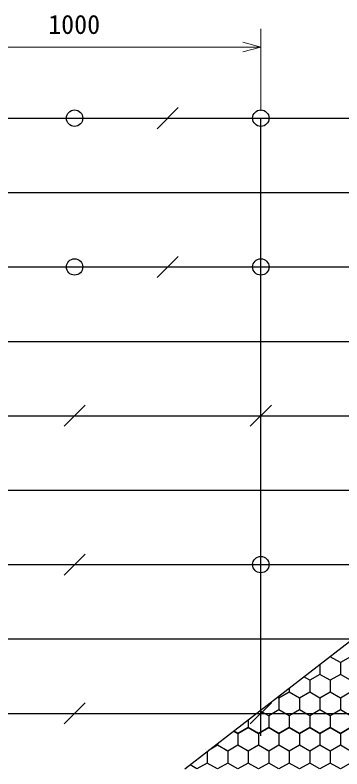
# Model space of a CAD drawing. Units: millimetres, scale not verified. Extents: x 200 to 8200, y 200 to 5838.
# Drawn here: x 5621 to 6499, y 1926 to 3953 of the extents above; entities that cross this region are included whole.
import ezdxf
from ezdxf.enums import TextEntityAlignment as Align

# ---------------------------------------------------------------- set-up
doc = ezdxf.new("R2010")
doc.units = ezdxf.units.MM
doc.header["$LTSCALE"] = 20
doc.layers.add('C-STR', color=7, linetype='Continuous', lineweight=25)
doc.layers.add('C-STR-DIM', color=1, linetype='Continuous', lineweight=13)
doc.styles.add('ＭＳ ゴシック', font='')
doc.styles.get('ＭＳ ゴシック').set_extended_font_data('MS Gothic')

msp = doc.modelspace()

# ---------------------------------------------------------------- linework, layer by layer
at = {"layer": 'C-STR'}
for p, q in [((6002.54, 3647.15), (6059.11, 3703.72)), ((6280.82, 2015.44), (6280.82, 3675.44)), ((6002.54, 3247.15), (6059.11, 3303.72)), ((5752.54, 2847.15), (5809.11, 2903.72)), ((6252.54, 2847.15), (6309.11, 2903.72)), ((5752.54, 2447.15), (5809.11, 2503.72)), ((5752.54, 2047.15), (5809.11, 2103.72)), ((6252.54, 2047.15), (6309.11, 2103.72))]:
    msp.add_line(p, q, dxfattribs=at)
at = {"layer": 'C-STR', "color": 3}
for p, q in [((5280.82, 3675.44), (7343.82, 3675.44)), ((5280.82, 3475.44), (7343.82, 3475.44)), ((5280.82, 3275.44), (7343.82, 3275.44)), ((5280.82, 3075.44), (7343.82, 3075.44)), ((5280.82, 2875.44), (7343.82, 2875.44)), ((5280.82, 2675.44), (7343.82, 2675.44)), ((5280.82, 2475.44), (7343.82, 2475.44)), ((5280.82, 2275.44), (7343.82, 2275.44)), ((5280.82, 2075.44), (7343.82, 2075.44))]:
    msp.add_line(p, q, dxfattribs=at)
at = {"layer": 'C-STR', "color": 1}
for p, q in [((6076.9, 1926.1), (6678.71, 2392.6)), ((6466.99, 2227.77), (6463.39, 2225.69)), ((6466.99, 2228.48), (6466.99, 2227.77)), ((6494.49, 2211.89), (6466.99, 2227.77)), ((6521.99, 2227.77), (6494.49, 2211.89)), ((6494.49, 2211.89), (6494.49, 2180.13)), ((6439.49, 2207.16), (6439.49, 2180.13)), ((6411.99, 2164.26), (6396.02, 2173.47)), ((6439.49, 2180.13), (6411.99, 2164.26)), ((6466.99, 2164.26), (6439.49, 2180.13)), ((6494.49, 2180.13), (6466.99, 2164.26)), ((6521.99, 2164.26), (6494.49, 2180.13)), ((6411.99, 2164.26), (6411.99, 2132.5)), ((6466.99, 2164.26), (6466.99, 2132.5)), ((6356.99, 2132.5), (6329.49, 2116.63)), ((6356.99, 2143.21), (6356.99, 2132.5)), ((6384.49, 2116.63), (6356.99, 2132.5)), ((6411.99, 2132.5), (6384.49, 2116.63)), ((6439.49, 2116.63), (6411.99, 2132.5)), ((6466.99, 2132.5), (6439.49, 2116.63)), ((6494.49, 2116.63), (6466.99, 2132.5)), ((6521.99, 2132.5), (6494.49, 2116.63)), ((6329.49, 2116.63), (6325.59, 2118.88)), ((6329.49, 2116.63), (6329.49, 2084.87)), ((6384.49, 2116.63), (6384.49, 2084.87)), ((6439.49, 2116.63), (6439.49, 2084.87)), ((6494.49, 2116.63), (6494.49, 2084.87)), ((6301.99, 2068.99), (6278.63, 2082.48)), ((6329.49, 2084.87), (6301.99, 2068.99)), ((6301.99, 2068.99), (6301.99, 2037.24)), ((6356.99, 2068.99), (6329.49, 2084.87)), ((6384.49, 2084.87), (6356.99, 2068.99)), ((6356.99, 2068.99), (6356.99, 2037.24)), ((6411.99, 2068.99), (6384.49, 2084.87)), ((6439.49, 2084.87), (6411.99, 2068.99)), ((6411.99, 2068.99), (6411.99, 2037.24)), ((6466.99, 2068.99), (6439.49, 2084.87)), ((6494.49, 2084.87), (6466.99, 2068.99)), ((6466.99, 2068.99), (6466.99, 2037.24)), ((6521.99, 2068.99), (6494.49, 2084.87)), ((6246.99, 2057.95), (6246.99, 2037.24)), ((6208.2, 2027.88), (6219.49, 2021.36)), ((6219.49, 2021.36), (6208.2, 2027.88)), ((6208.2, 2027.88), (6219.49, 2021.36)), ((6219.49, 2021.36), (6246.99, 2037.24)), ((6219.49, 2021.36), (6246.99, 2037.24)), ((6219.49, 2021.36), (6246.99, 2037.24)), ((6246.99, 2037.24), (6219.49, 2021.36)), ((6246.99, 2037.24), (6274.49, 2021.36)), ((6246.99, 2037.24), (6274.49, 2021.36)), ((6246.99, 2037.24), (6274.49, 2021.36)), ((6274.49, 2021.36), (6246.99, 2037.24)), ((6274.49, 2021.36), (6301.99, 2037.24)), ((6274.49, 2021.36), (6301.99, 2037.24)), ((6301.99, 2037.24), (6274.49, 2021.36)), ((6301.99, 2037.24), (6329.49, 2021.36)), ((6301.99, 2037.24), (6329.49, 2021.36)), ((6329.49, 2021.36), (6301.99, 2037.24)), ((6329.49, 2021.36), (6356.99, 2037.24)), ((6356.99, 2037.24), (6329.49, 2021.36)), ((6356.99, 2037.24), (6384.49, 2021.36)), ((6384.49, 2021.36), (6356.99, 2037.24)), ((6384.49, 2021.36), (6411.99, 2037.24)), ((6411.99, 2037.24), (6384.49, 2021.36)), ((6411.99, 2037.24), (6439.49, 2021.36)), ((6439.49, 2021.36), (6411.99, 2037.24)), ((6439.49, 2021.36), (6466.99, 2037.24)), ((6466.99, 2037.24), (6439.49, 2021.36)), ((6466.99, 2037.24), (6494.49, 2021.36)), ((6494.49, 2021.36), (6466.99, 2037.24)), ((6494.49, 2021.36), (6521.99, 2037.24)), ((6521.99, 2037.24), (6494.49, 2021.36)), ((6219.49, 2021.36), (6215.59, 2023.61)), ((6219.49, 2021.36), (6215.59, 2023.61)), ((6219.49, 2021.36), (6219.49, 1989.61)), ((6219.49, 2021.36), (6219.49, 1989.61)), ((6219.49, 2021.36), (6219.49, 1989.61)), ((6219.49, 2021.36), (6219.49, 1989.61)), ((6274.49, 2021.36), (6270.59, 2023.61)), ((6274.49, 2021.36), (6270.59, 2023.61)), ((6274.49, 2021.36), (6274.49, 1989.61)), ((6274.49, 2021.36), (6274.49, 1989.61)), ((6274.49, 2021.36), (6274.49, 1989.61)), ((6329.49, 2021.36), (6325.59, 2023.61)), ((6329.49, 2021.36), (6329.49, 1989.61)), ((6329.49, 2021.36), (6329.49, 1989.61)), ((6384.49, 2021.36), (6384.49, 1989.61)), ((6439.49, 2021.36), (6439.49, 1989.61)), ((6494.49, 2021.36), (6494.49, 1989.61)), ((6164.49, 1989.61), (6142.31, 1976.81)), ((6164.49, 1994), (6164.49, 1989.61)), ((6136.99, 1972.68), (6136.99, 1941.98)), ((6191.99, 1973.73), (6188.09, 1975.98)), ((6191.99, 1973.73), (6188.09, 1975.98)), ((6191.99, 1973.73), (6191.99, 1941.98)), ((6191.99, 1973.73), (6191.99, 1941.98)), ((6191.99, 1973.73), (6191.99, 1941.98)), ((6191.99, 1973.73), (6191.99, 1941.98)), ((6246.99, 1973.73), (6243.09, 1975.98)), ((6246.99, 1973.73), (6243.09, 1975.98)), ((6246.99, 1973.73), (6246.99, 1941.98)), ((6246.99, 1973.73), (6246.99, 1941.98)), ((6246.99, 1973.73), (6246.99, 1941.98)), ((6246.99, 1973.73), (6246.99, 1941.98)), ((6301.99, 1973.73), (6298.09, 1975.98)), ((6301.99, 1973.73), (6298.09, 1975.98)), ((6301.99, 1973.73), (6301.99, 1941.98)), ((6301.99, 1973.73), (6301.99, 1941.98)), ((6301.99, 1973.73), (6301.99, 1941.98)), ((6356.99, 1973.73), (6353.09, 1975.98)), ((6356.99, 1973.73), (6356.99, 1941.98)), ((6356.99, 1973.73), (6356.99, 1941.98)), ((6411.99, 1973.73), (6411.99, 1941.98)), ((6466.99, 1973.73), (6466.99, 1941.98)), ((6109.49, 1926.1), (6090.81, 1936.88)), ((6136.99, 1941.98), (6109.49, 1926.1))]:
    msp.add_line(p, q, dxfattribs=at)
for points in [[(6219.49, 1989.61), (6191.99, 1973.73), (6164.49, 1989.61)], [(6274.49, 1989.61), (6246.99, 1973.73), (6219.49, 1989.61)], [(6329.49, 1989.61), (6301.99, 1973.73), (6274.49, 1989.61)], [(6521.99, 1973.73), (6494.49, 1989.61), (6466.99, 1973.73), (6439.49, 1989.61), (6411.99, 1973.73), (6384.49, 1989.61), (6356.99, 1973.73), (6329.49, 1989.61)], [(6191.99, 1941.98), (6164.49, 1926.1), (6136.99, 1941.98)], [(6246.99, 1941.98), (6219.49, 1926.1), (6191.99, 1941.98)], [(6301.99, 1941.98), (6274.49, 1926.1), (6246.99, 1941.98)], [(6356.99, 1941.98), (6329.49, 1926.1), (6301.99, 1941.98)], [(6549.49, 1926.1), (6521.99, 1941.98), (6494.49, 1926.1), (6466.99, 1941.98), (6439.49, 1926.1), (6411.99, 1941.98), (6384.49, 1926.1), (6356.99, 1941.98)]]:
    msp.add_lwpolyline(points, dxfattribs=at)
at = {"layer": 'C-STR'}
for centre in [(5780.82, 3675.44), (6280.82, 3675.44), (5780.82, 3275.44), (6280.82, 3275.44), (6280.82, 2475.44)]:
    msp.add_circle(centre, 22, dxfattribs=at)
at = {"layer": 'C-STR-DIM'}
for p, q in [((6280.82, 3695.44), (6280.82, 3915.44)), ((6280.82, 3866.44), (6232.53, 3879.38)), ((5280.82, 3866.44), (6280.82, 3866.44)), ((6280.82, 3866.44), (6232.53, 3853.5)), ((6280.82, 3855.44), (6280.82, 3826.44)), ((6280.82, 3855.44), (6280.82, 3826.44))]:
    msp.add_line(p, q, dxfattribs=at)

# ---------------------------------------------------------------- texts
at = {"layer": 'C-STR-DIM', "color": 7, "style": 'ＭＳ ゴシック'}
msp.add_text('1000', height=51.32, dxfattribs=at).set_placement((5709.89, 3886.44), align=Align.BOTTOM_LEFT)

doc.saveas('drawing.dxf')
